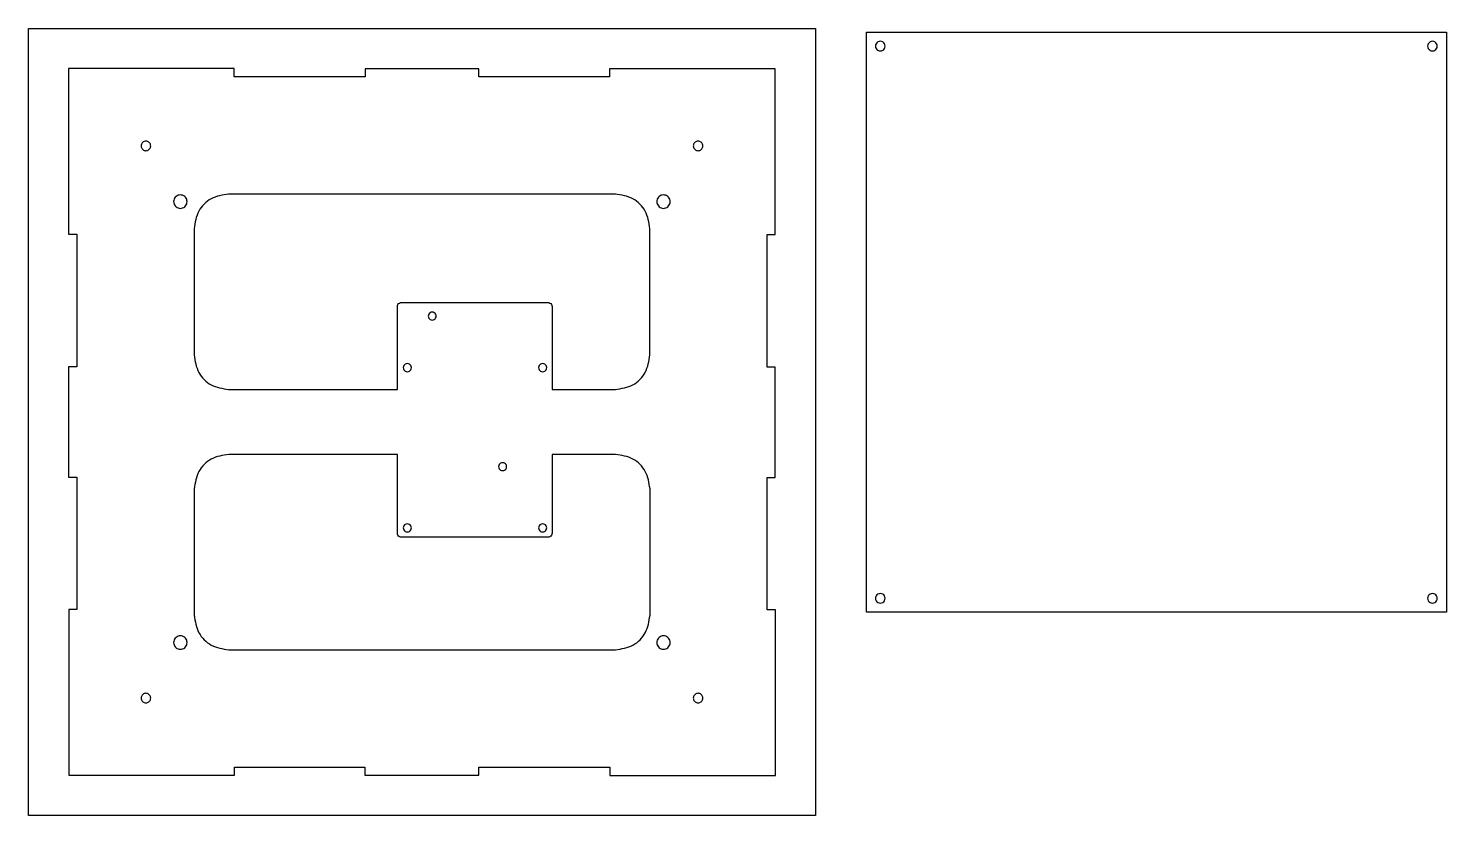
# Model space of a CAD drawing. Extents: x 30 to 543, y 762 to 1047.
import ezdxf

# ---------------------------------------------------------------- set-up
doc = ezdxf.new("R2010")
doc.units = 0
for name, color, linetype in [('Layer_1', 7, 'CONTINUOUS'), ('outline', 7, 'CONTINUOUS'), ('raspberry_pi', 7, 'CONTINUOUS')]:
    doc.layers.add(name, color=color, linetype=linetype)

msp = doc.modelspace()

# ---------------------------------------------------------------- linework, layer by layer
at = {"layer": 'Layer_1', "color": 1}
for points in [[(332.941168, 1045.840456), (542.941166, 1045.840456), (542.941166, 835.840459), (332.941168, 835.840459), (332.941168, 1045.840456)], [(242.005556, 987.184674), (102.005694, 987.184674), (102.005694, 987.184674)], [(89.508542, 974.687521), (89.508542, 928.949882)], [(254.511528, 928.949882), (254.511528, 974.687521)], [(102.005694, 916.452729), (163.089167, 916.452729), (163.089167, 946.465299)], [(164.588472, 947.964604), (217.584514, 947.964604)], [(219.083819, 946.465299), (219.083819, 916.452729), (242.005556, 916.452729)], [(163.089167, 864.470938), (163.089167, 892.966549), (102.058611, 892.966549), (102.058611, 892.966549)], [(242.058472, 892.966549), (219.083819, 892.966549), (219.083819, 864.470938)], [(89.561458, 880.460576), (89.561458, 834.731771)], [(254.555625, 834.731771), (254.555625, 880.460576)], [(217.584514, 862.962799), (164.588472, 862.962799)], [(102.058611, 822.234604), (242.058472, 822.234604)]]:
    msp.add_lwpolyline(points, dxfattribs=at)
at = {"layer": 'Layer_1', "color": 7}
for points in [[(339.649707, 1040.760448), (339.649707, 1040.760448)], [(539.5545, 1040.760448), (539.5545, 1040.760448)], [(73.796373, 1004.636004), (73.796373, 1004.636004)], [(273.701166, 1004.636004), (273.701166, 1004.636004)], [(86.968614, 984.463606), (86.968614, 984.463606)], [(261.861246, 984.463606), (261.861246, 984.463606)], [(339.649707, 840.855647), (339.649707, 840.855647)], [(539.5545, 840.855647), (539.5545, 840.855647)], [(86.968614, 824.848341), (86.968614, 824.848341)], [(261.861246, 824.848341), (261.861246, 824.848341)], [(73.796373, 804.731202), (73.796373, 804.731202)], [(273.701166, 804.731202), (273.701166, 804.731202)]]:
    msp.add_lwpolyline(points, dxfattribs=at)
for points, knots in [([(339.649707, 1040.760448), (339.601874, 1040.453655), (339.507626, 1039.849167), (338.814767, 1039.183675), (337.910962, 1038.937091), (336.997667, 1039.183675), (336.332712, 1039.849167), (336.085945, 1040.760448), (336.332712, 1041.67173), (336.997667, 1042.337222), (337.910962, 1042.583807), (338.814767, 1042.337222), (339.507626, 1041.67173), (339.601874, 1041.067242), (339.649707, 1040.760448)], [0, 0, 0, 0, 0.909954, 1.792919, 2.702873, 3.612826, 4.495791, 5.405745, 6.315699, 7.198664, 8.108618, 9.018572, 9.901537, 10.811491, 10.811491, 10.811491, 10.811491]), ([(539.5545, 1040.760448), (539.506667, 1040.453655), (539.41242, 1039.849167), (538.71956, 1039.183675), (537.815755, 1038.937091), (536.90246, 1039.183675), (536.237505, 1039.849167), (535.990738, 1040.760448), (536.237505, 1041.67173), (536.90246, 1042.337222), (537.815755, 1042.583807), (538.71956, 1042.337222), (539.412419, 1041.67173), (539.506667, 1041.067242), (539.5545, 1040.760448)], [0, 0, 0, 0, 0.909954, 1.792919, 2.702873, 3.612826, 4.495791, 5.405745, 6.315699, 7.198664, 8.108618, 9.018572, 9.901537, 10.811491, 10.811491, 10.811491, 10.811491]), ([(73.796373, 1004.636004), (73.775625, 1004.432494), (73.734425, 1004.028387), (73.414121, 1003.494309), (72.945058, 1003.097224), (72.364166, 1002.886619), (71.747763, 1002.886619), (71.167683, 1003.097224), (70.695378, 1003.494309), (70.387117, 1004.028387), (70.279717, 1004.636004), (70.387117, 1005.243621), (70.695378, 1005.777699), (71.167683, 1006.174784), (71.747763, 1006.385389), (72.364166, 1006.385389), (72.945058, 1006.174784), (73.414121, 1005.777699), (73.734425, 1005.243621), (73.775625, 1004.839514), (73.796373, 1004.636004)], [0, 0, 0, 0, 0.607416, 1.206136, 1.813551, 2.420967, 3.019687, 3.627103, 4.234518, 4.833238, 5.440654, 6.04807, 6.64679, 7.254205, 7.861621, 8.460341, 9.067757, 9.675172, 10.273892, 10.881308, 10.881308, 10.881308, 10.881308]), ([(273.701166, 1004.636004), (273.680418, 1004.432494), (273.639218, 1004.028387), (273.318914, 1003.494309), (272.849851, 1003.097224), (272.268959, 1002.886619), (271.652556, 1002.886619), (271.072476, 1003.097224), (270.600171, 1003.494309), (270.29191, 1004.028387), (270.18451, 1004.636004), (270.29191, 1005.243621), (270.600171, 1005.777699), (271.072476, 1006.174784), (271.652556, 1006.385389), (272.268959, 1006.385389), (272.849851, 1006.174784), (273.318914, 1005.777699), (273.639218, 1005.243621), (273.680418, 1004.839514), (273.701166, 1004.636004)], [0, 0, 0, 0, 0.607416, 1.206136, 1.813551, 2.420967, 3.019687, 3.627103, 4.234518, 4.833238, 5.440654, 6.04807, 6.64679, 7.254205, 7.861621, 8.460341, 9.067757, 9.675172, 10.273892, 10.881308, 10.881308, 10.881308, 10.881308]), ([(86.968614, 984.463606), (86.939641, 984.179429), (86.882111, 983.615141), (86.434845, 982.869365), (85.779854, 982.314883), (84.968707, 982.020798), (84.107974, 982.020798), (83.297961, 982.314883), (82.638444, 982.869365), (82.207993, 983.615141), (82.058023, 984.463606), (82.207993, 985.312071), (82.638444, 986.057848), (83.297961, 986.612329), (84.107974, 986.906415), (84.968707, 986.906415), (85.779854, 986.612329), (86.434845, 986.057848), (86.882111, 985.312071), (86.939641, 984.747784), (86.968614, 984.463606)], [0, 0, 0, 0, 0.848184, 1.684225, 2.532408, 3.380592, 4.216633, 5.064817, 5.913, 6.749042, 7.597225, 8.445409, 9.28145, 10.129634, 10.977817, 11.813858, 12.662042, 13.510226, 14.346267, 15.19445, 15.19445, 15.19445, 15.19445]), ([(261.861246, 984.463606), (261.832273, 984.179429), (261.774742, 983.615141), (261.327476, 982.869365), (260.672485, 982.314883), (259.861339, 982.020798), (259.000605, 982.020798), (258.190592, 982.314883), (257.531075, 982.869365), (257.100624, 983.615141), (256.950654, 984.463606), (257.100624, 985.312071), (257.531075, 986.057848), (258.190592, 986.612329), (259.000605, 986.906415), (259.861339, 986.906415), (260.672485, 986.612329), (261.327476, 986.057848), (261.774742, 985.312071), (261.832273, 984.747784), (261.861246, 984.463606)], [0, 0, 0, 0, 0.848184, 1.684225, 2.532408, 3.380592, 4.216633, 5.064817, 5.913, 6.749042, 7.597225, 8.445409, 9.28145, 10.129634, 10.977817, 11.813858, 12.662042, 13.510226, 14.346267, 15.19445, 15.19445, 15.19445, 15.19445]), ([(339.649707, 840.855647), (339.601874, 840.548853), (339.507626, 839.944365), (338.814767, 839.278874), (337.910962, 839.032289), (336.997667, 839.278874), (336.332712, 839.944365), (336.085945, 840.855647), (336.332712, 841.766928), (336.997667, 842.43242), (337.910962, 842.679005), (338.814767, 842.43242), (339.507626, 841.766928), (339.601874, 841.162441), (339.649707, 840.855647)], [0, 0, 0, 0, 0.909954, 1.792919, 2.702873, 3.612826, 4.495791, 5.405745, 6.315699, 7.198664, 8.108618, 9.018572, 9.901537, 10.811491, 10.811491, 10.811491, 10.811491]), ([(539.5545, 840.855647), (539.506667, 840.548853), (539.41242, 839.944365), (538.71956, 839.278874), (537.815755, 839.032289), (536.90246, 839.278874), (536.237505, 839.944365), (535.990738, 840.855647), (536.237505, 841.766928), (536.90246, 842.43242), (537.815755, 842.679005), (538.71956, 842.43242), (539.412419, 841.766928), (539.506667, 841.162441), (539.5545, 840.855647)], [0, 0, 0, 0, 0.909954, 1.792919, 2.702873, 3.612826, 4.495791, 5.405745, 6.315699, 7.198664, 8.108618, 9.018572, 9.901537, 10.811491, 10.811491, 10.811491, 10.811491]), ([(86.968614, 824.848341), (86.939641, 824.564163), (86.882111, 823.999876), (86.434845, 823.2541), (85.779854, 822.699618), (84.968707, 822.405533), (84.107974, 822.405533), (83.297961, 822.699618), (82.638444, 823.2541), (82.207993, 823.999876), (82.058023, 824.848341), (82.207993, 825.696806), (82.638444, 826.442583), (83.297961, 826.997064), (84.107974, 827.29115), (84.968707, 827.29115), (85.779854, 826.997064), (86.434845, 826.442583), (86.882111, 825.696806), (86.939641, 825.132519), (86.968614, 824.848341)], [0, 0, 0, 0, 0.848184, 1.684225, 2.532408, 3.380592, 4.216633, 5.064817, 5.913, 6.749042, 7.597225, 8.445409, 9.28145, 10.129634, 10.977817, 11.813858, 12.662042, 13.510226, 14.346267, 15.19445, 15.19445, 15.19445, 15.19445]), ([(261.861246, 824.848341), (261.832273, 824.564163), (261.774742, 823.999876), (261.327476, 823.2541), (260.672485, 822.699618), (259.861339, 822.405533), (259.000605, 822.405533), (258.190592, 822.699618), (257.531075, 823.2541), (257.100624, 823.999876), (256.950654, 824.848341), (257.100624, 825.696806), (257.531075, 826.442583), (258.190592, 826.997064), (259.000605, 827.29115), (259.861339, 827.29115), (260.672485, 826.997064), (261.327476, 826.442583), (261.774742, 825.696806), (261.832273, 825.132519), (261.861246, 824.848341)], [0, 0, 0, 0, 0.848184, 1.684225, 2.532408, 3.380592, 4.216633, 5.064817, 5.913, 6.749042, 7.597225, 8.445409, 9.28145, 10.129634, 10.977817, 11.813858, 12.662042, 13.510226, 14.346267, 15.19445, 15.19445, 15.19445, 15.19445]), ([(73.796373, 804.731202), (73.775625, 804.527692), (73.734425, 804.123585), (73.414121, 803.589507), (72.945058, 803.192422), (72.364166, 802.981817), (71.747763, 802.981817), (71.167683, 803.192422), (70.695378, 803.589507), (70.387117, 804.123585), (70.279717, 804.731202), (70.387117, 805.33882), (70.695378, 805.872898), (71.167683, 806.269982), (71.747763, 806.480588), (72.364166, 806.480588), (72.945058, 806.269982), (73.414121, 805.872898), (73.734425, 805.33882), (73.775625, 804.934713), (73.796373, 804.731202)], [0, 0, 0, 0, 0.607416, 1.206136, 1.813551, 2.420967, 3.019687, 3.627103, 4.234518, 4.833238, 5.440654, 6.04807, 6.64679, 7.254205, 7.861621, 8.460341, 9.067757, 9.675172, 10.273892, 10.881308, 10.881308, 10.881308, 10.881308]), ([(273.701166, 804.731202), (273.680418, 804.527692), (273.639218, 804.123585), (273.318914, 803.589507), (272.849851, 803.192422), (272.268959, 802.981817), (271.652556, 802.981817), (271.072476, 803.192422), (270.600171, 803.589507), (270.29191, 804.123585), (270.18451, 804.731202), (270.29191, 805.33882), (270.600171, 805.872898), (271.072476, 806.269982), (271.652556, 806.480588), (272.268959, 806.480588), (272.849851, 806.269982), (273.318914, 805.872898), (273.639218, 805.33882), (273.680418, 804.934713), (273.701166, 804.731202)], [0, 0, 0, 0, 0.607416, 1.206136, 1.813551, 2.420967, 3.019687, 3.627103, 4.234518, 4.833238, 5.440654, 6.04807, 6.64679, 7.254205, 7.861621, 8.460341, 9.067757, 9.675172, 10.273892, 10.881308, 10.881308, 10.881308, 10.881308])]:
    msp.add_open_spline(points, degree=3, knots=knots, dxfattribs=at)
at = {"layer": 'Layer_1', "color": 1}
for points, knots in [([(102.005694, 987.184674), (99.812159, 986.843836), (95.495352, 986.173079), (90.520136, 981.197863), (89.849379, 976.881056), (89.508542, 974.687521)], [0, 0, 0, 0, 6.542793, 12.876007, 19.418799, 19.418799, 19.418799, 19.418799]), ([(254.511528, 974.687521), (254.169958, 976.881226), (253.497633, 981.199182), (248.517938, 986.172665), (244.19968, 986.843712), (242.005556, 987.184674)], [0, 0, 0, 0, 6.543387, 12.879605, 19.424606, 19.424606, 19.424606, 19.424606]), ([(163.089167, 946.465299), (163.130033, 946.728493), (163.210449, 947.246405), (163.807365, 947.843322), (164.325278, 947.923738), (164.588472, 947.964604)], [0, 0, 0, 0, 0.785023, 1.544769, 2.329792, 2.329792, 2.329792, 2.329792]), ([(217.584514, 947.964604), (217.847708, 947.923738), (218.365621, 947.843322), (218.962537, 947.246405), (219.042953, 946.728493), (219.083819, 946.465299)], [0, 0, 0, 0, 0.785023, 1.544769, 2.329792, 2.329792, 2.329792, 2.329792]), ([(89.508542, 928.949882), (89.849379, 926.756347), (90.520136, 922.43954), (95.495352, 917.464324), (99.812159, 916.793567), (102.005694, 916.452729)], [0, 0, 0, 0, 6.542793, 12.876007, 19.418799, 19.418799, 19.418799, 19.418799]), ([(242.005556, 916.452729), (244.19968, 916.793691), (248.517938, 917.464737), (253.497633, 922.438221), (254.169958, 926.756177), (254.511528, 928.949882)], [0, 0, 0, 0, 6.545, 12.881218, 19.424606, 19.424606, 19.424606, 19.424606]), ([(102.058611, 892.966549), (99.864906, 892.624979), (95.54695, 891.952654), (90.573467, 886.972959), (89.90242, 882.654701), (89.561458, 880.460576)], [0, 0, 0, 0, 6.543387, 12.879605, 19.424606, 19.424606, 19.424606, 19.424606]), ([(254.555625, 880.460576), (254.214663, 882.654701), (253.543617, 886.972959), (248.570133, 891.952654), (244.252177, 892.624979), (242.058472, 892.966549)], [0, 0, 0, 0, 6.545, 12.881218, 19.424606, 19.424606, 19.424606, 19.424606]), ([(164.588472, 862.962799), (164.325108, 863.004399), (163.806045, 863.086389), (163.210864, 863.687783), (163.130157, 864.207152), (163.089167, 864.470938)], [0, 0, 0, 0, 0.785621, 1.54838, 2.335616, 2.335616, 2.335616, 2.335616]), ([(219.083819, 864.470938), (219.042829, 864.207152), (218.962122, 863.687783), (218.366941, 863.086389), (217.847878, 863.004399), (217.584514, 862.962799)], [0, 0, 0, 0, 0.787236, 1.549994, 2.335616, 2.335616, 2.335616, 2.335616]), ([(89.561458, 834.731771), (89.902295, 832.53823), (90.573049, 828.221417), (95.548269, 823.246195), (99.865076, 822.57544), (102.058611, 822.234604)], [0, 0, 0, 0, 6.542808, 12.876023, 19.418815, 19.418815, 19.418815, 19.418815]), ([(242.058472, 822.234604), (244.252007, 822.57544), (248.568815, 823.246195), (253.544035, 828.221417), (254.214789, 832.53823), (254.555625, 834.731771)], [0, 0, 0, 0, 6.542792, 12.876007, 19.418815, 19.418815, 19.418815, 19.418815])]:
    msp.add_open_spline(points, degree=3, knots=knots, dxfattribs=at)
at = {"layer": 'outline', "color": 7}
msp.add_lwpolyline([(29.510039, 1047.183191), (314.510033, 1047.183191), (314.510033, 762.183196), (29.510039, 762.183196), (29.510039, 1047.183191)], dxfattribs=at)
at = {"layer": 'outline', "color": 3}
msp.add_lwpolyline([(44.061944, 1032.631271), (44.061944, 972.63259), (47.060556, 972.63259), (47.060556, 924.637174), (44.070764, 924.637174), (44.070764, 884.729188), (47.060556, 884.729188), (47.060556, 836.786688), (44.106042, 836.786688), (44.106042, 776.787993), (104.104722, 776.787993), (104.104722, 779.733716), (151.368125, 779.733716), (151.368125, 776.779188), (192.528472, 776.779188), (192.528472, 779.733716), (239.959444, 779.733716), (239.959444, 776.735104), (299.958139, 776.735104), (299.958139, 836.733771), (296.959528, 836.733771), (296.959528, 884.623354), (299.914028, 884.623354), (299.914028, 924.522521), (296.959528, 924.522521), (296.959528, 972.579674), (299.905194, 972.579674), (299.905194, 1032.587174), (239.906528, 1032.587174), (239.906528, 1029.63266), (192.590208, 1029.63266), (192.590208, 1032.569535), (151.429861, 1032.569535), (151.429861, 1029.63266), (104.060625, 1029.63266), (104.060625, 1032.631271), (44.061944, 1032.631271), (44.061944, 1032.631271)], dxfattribs=at)
at = {"layer": 'raspberry_pi', "color": 7}
for points in [[(175.699533, 944.456243), (175.699533, 944.456243)], [(166.699544, 925.820973), (166.699544, 925.820973)], [(215.699542, 925.820973), (215.699542, 925.820973)], [(201.199524, 889.956254), (201.199524, 889.956254)], [(166.699544, 867.820973), (166.699544, 867.820973)], [(215.699542, 867.820973), (215.699542, 867.820973)]]:
    msp.add_lwpolyline(points, dxfattribs=at)
for points, knots in [([(175.699533, 944.456243), (175.953845, 944.416595), (176.454923, 944.338473), (177.006579, 943.764151), (177.210984, 943.014958), (177.006578, 942.257897), (176.454927, 941.706692), (175.699536, 941.502135), (174.944145, 941.70669), (174.392508, 942.257902), (174.188114, 943.014958), (174.392506, 943.764147), (174.944149, 944.338475), (175.445223, 944.416595), (175.699533, 944.456243)], [0, 0, 0, 0, 0.754292, 1.486206, 2.240493, 2.994786, 3.72671, 4.481004, 5.235291, 5.967205, 6.721497, 7.475781, 8.207686, 8.961971, 8.961971, 8.961971, 8.961971]), ([(166.699544, 925.820973), (166.958214, 925.780643), (167.467882, 925.701179), (168.028985, 925.117001), (168.236891, 924.354966), (168.028985, 923.58493), (167.467882, 923.024279), (166.699543, 922.816219), (165.931202, 923.024278), (165.370097, 923.584929), (165.162191, 924.354966), (165.370097, 925.117001), (165.931202, 925.70118), (166.440872, 925.780643), (166.699544, 925.820973)], [0, 0, 0, 0, 0.767219, 1.511682, 2.278902, 3.046121, 3.790585, 4.557803, 5.325026, 6.069491, 6.836711, 7.60393, 8.348395, 9.115618, 9.115618, 9.115618, 9.115618]), ([(215.699542, 925.820973), (215.958212, 925.780643), (216.46788, 925.701179), (217.028983, 925.117001), (217.236888, 924.354966), (217.028983, 923.58493), (216.46788, 923.024279), (215.699541, 922.816219), (214.9312, 923.024278), (214.370095, 923.584929), (214.162189, 924.354966), (214.370095, 925.117001), (214.9312, 925.70118), (215.44087, 925.780643), (215.699542, 925.820973)], [0, 0, 0, 0, 0.767219, 1.511682, 2.278902, 3.046121, 3.790585, 4.557803, 5.325026, 6.069491, 6.836711, 7.60393, 8.348395, 9.115618, 9.115618, 9.115618, 9.115618]), ([(201.199524, 889.956254), (201.453836, 889.916603), (201.954919, 889.838476), (202.506569, 889.264139), (202.710975, 888.514945), (202.506571, 887.757886), (201.954915, 887.206693), (201.199527, 887.002149), (200.444141, 887.206692), (199.892497, 887.75789), (199.688106, 888.514945), (199.892499, 889.264135), (200.444136, 889.838478), (200.945214, 889.916603), (201.199524, 889.956254)], [0, 0, 0, 0, 0.754294, 1.486218, 2.240511, 2.994798, 3.726712, 4.481004, 5.235289, 5.967194, 6.721478, 7.47577, 8.207684, 8.961971, 8.961971, 8.961971, 8.961971]), ([(166.699544, 867.820973), (166.958214, 867.780643), (167.467882, 867.701179), (168.028985, 867.117001), (168.236891, 866.354966), (168.028985, 865.58493), (167.467882, 865.024279), (166.699543, 864.81622), (165.931202, 865.024278), (165.370097, 865.584929), (165.162191, 866.354966), (165.370097, 867.117002), (165.931202, 867.70118), (166.440872, 867.780643), (166.699544, 867.820973)], [0, 0, 0, 0, 0.767219, 1.511682, 2.278902, 3.046121, 3.790585, 4.557803, 5.325026, 6.069491, 6.836711, 7.60393, 8.348395, 9.115618, 9.115618, 9.115618, 9.115618]), ([(215.699542, 867.820973), (215.958212, 867.780643), (216.46788, 867.701179), (217.028983, 867.117001), (217.236888, 866.354966), (217.028983, 865.58493), (216.46788, 865.024279), (215.699541, 864.81622), (214.9312, 865.024278), (214.370095, 865.584929), (214.162189, 866.354966), (214.370095, 867.117002), (214.9312, 867.70118), (215.44087, 867.780643), (215.699542, 867.820973)], [0, 0, 0, 0, 0.767219, 1.511682, 2.278902, 3.046121, 3.790585, 4.557803, 5.325026, 6.069491, 6.836711, 7.60393, 8.348395, 9.115618, 9.115618, 9.115618, 9.115618])]:
    msp.add_open_spline(points, degree=3, knots=knots, dxfattribs=at)

doc.saveas('drawing.dxf')
